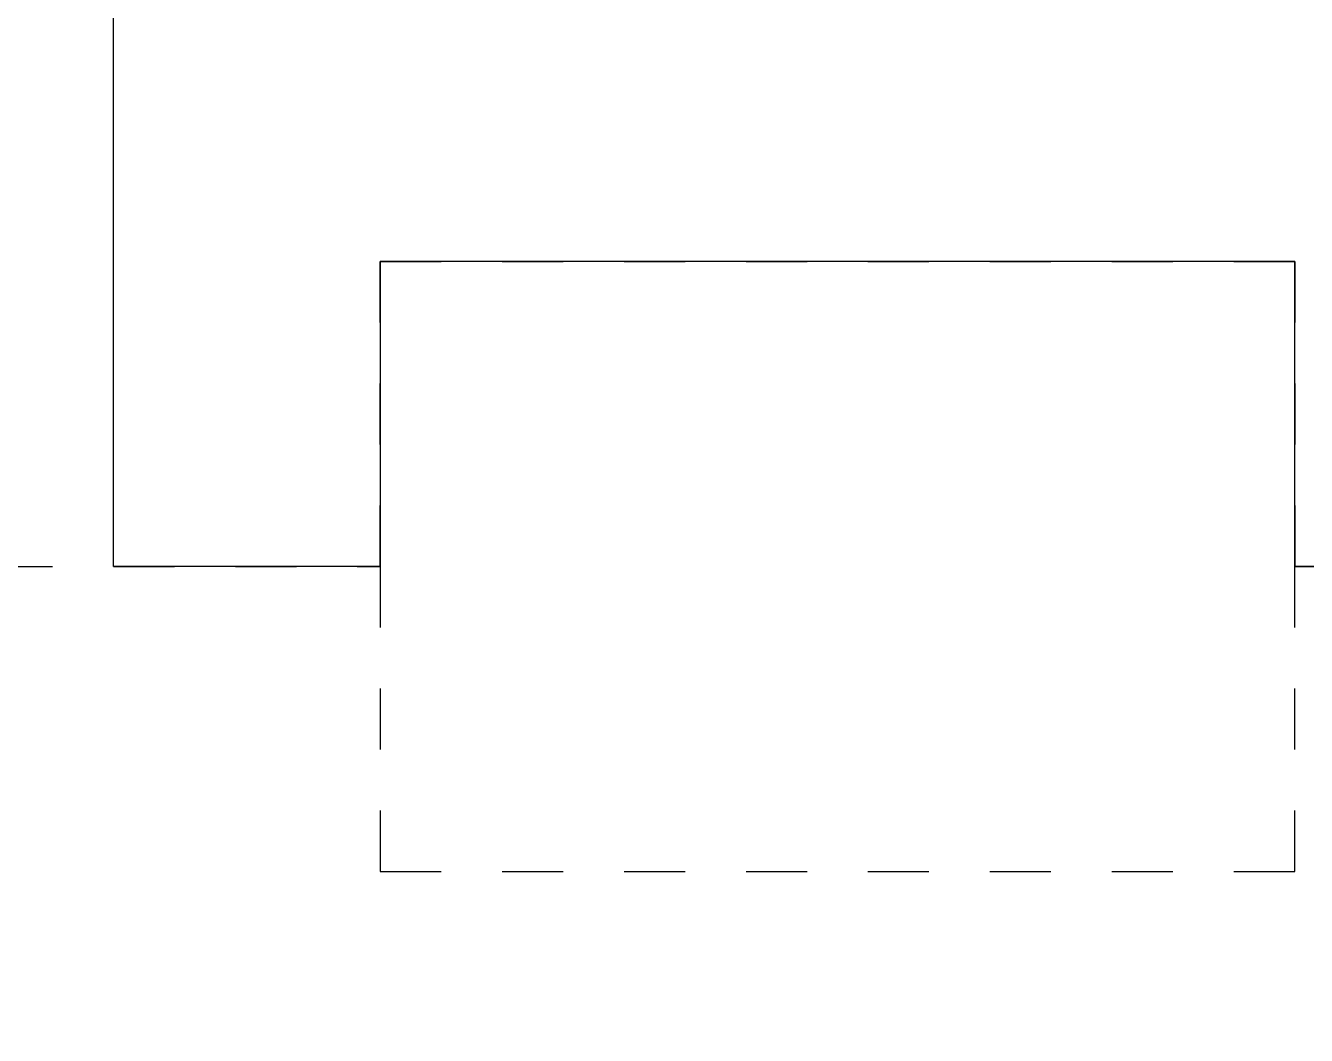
# Model space of a CAD drawing. Header units: inches. Extents: x 249 to 306, y 116.4 to 200.2.
# Drawn here: x 267.066 to 269.166, y 171.415 to 173.07 of the extents above; entities that cross this region are included whole.
import ezdxf

# ---------------------------------------------------------------- set-up
doc = ezdxf.new("R2010")
doc.units = ezdxf.units.IN
doc.header["$LTSCALE"] = 0.5
doc.header["$MEASUREMENT"] = 0
doc.linetypes.add('DASHED2', pattern=[0.375, 0.25, -0.125])
doc.linetypes.add('HIDDEN2', pattern=[0.1875, 0.125, -0.0625])
for name, color, linetype in [('HATCH', 12, 'Continuous'), ('Hidden2', 12, 'HIDDEN2'), ('LINE50', 5, 'Continuous'), ('LINE9', 9, 'Continuous')]:
    doc.layers.add(name, color=color, linetype=linetype)

msp = doc.modelspace()

# ---------------------------------------------------------------- hatches: boundary and pattern name
at = {"layer": 'HATCH'}
h = msp.add_hatch(dxfattribs=at)
h.set_pattern_fill('INSUL', color=256, scale=7, style=0)
h.set_pattern_definition([(0, (-2656.327, -224.826), (0, 2.625), []), (0, (-2656.327, -223.951), (0, 2.625), [0.875, -0.875]), (0, (-2656.327, -223.076), (0, 2.625), [0.875, -0.875])])
h.paths.add_polyline_path([(267.2095, 172.1834), (267.647, 172.1834), (267.647, 172.6834), (269.147, 172.6834), (269.147, 172.1834), (269.8345, 172.1834), (269.8345, 190.1834), (269.147, 190.1834), (269.147, 190.6834), (267.647, 190.6834), (267.647, 190.1834), (267.2095, 190.1834)])
h = msp.add_hatch(dxfattribs=at)
h.set_pattern_fill('INSUL', color=256, scale=7, style=0)
h.set_pattern_definition([(0, (-2732.6562, -268.3989), (0, 2.625), []), (0, (-2732.6562, -267.5239), (0, 2.625), [0.875, -0.875]), (0, (-2732.6562, -266.6489), (0, 2.625), [0.875, -0.875])])
h.paths.add_polyline_path([(264.4095, 167.1834, -0.079579), (263.4095, 170.4334), (263.4095, 172.1834), (262.7095, 172.1834), (262.7095, 167.1834, 0.131652), (263.3794, 164.6834), (267.1174, 158.5334, -0.10438), (267.2095, 158.0584), (267.2095, 154.1834), (267.647, 154.1834), (267.647, 154.6834), (269.147, 154.6834), (269.147, 154.1834), (269.8345, 154.1834), (269.8345, 157.4334), (269.5845, 157.4334), (269.5845, 157.8084)])

# ---------------------------------------------------------------- linework, layer by layer
at = {"layer": 'Hidden2'}
msp.add_line((265.2095, 172.1834), (267.2095, 172.1834), dxfattribs=at)
msp.add_lwpolyline([(267.2095, 172.1834), (267.647, 172.1834), (267.647, 172.6834), (269.147, 172.6834), (269.147, 172.1834), (269.8345, 172.1834)], dxfattribs=at)
at = {"layer": 'LINE50'}
msp.add_line((267.2095, 172.1834), (267.2095, 190.1834), dxfattribs=at)
msp.add_lwpolyline([(269.8345, 172.1834), (269.147, 172.1834), (269.147, 172.6834), (267.647, 172.6834), (267.647, 172.1834), (267.2095, 172.1834)], dxfattribs=at)
at = {"layer": 'LINE9', "linetype": 'DASHED2', "ltscale": 0.15}
msp.add_lwpolyline([(267.647, 172.1834), (267.647, 172.1834), (267.647, 171.6834), (269.147, 171.6834), (269.147, 172.1834), (269.147, 172.1834)], dxfattribs=at)

doc.saveas('drawing.dxf')
